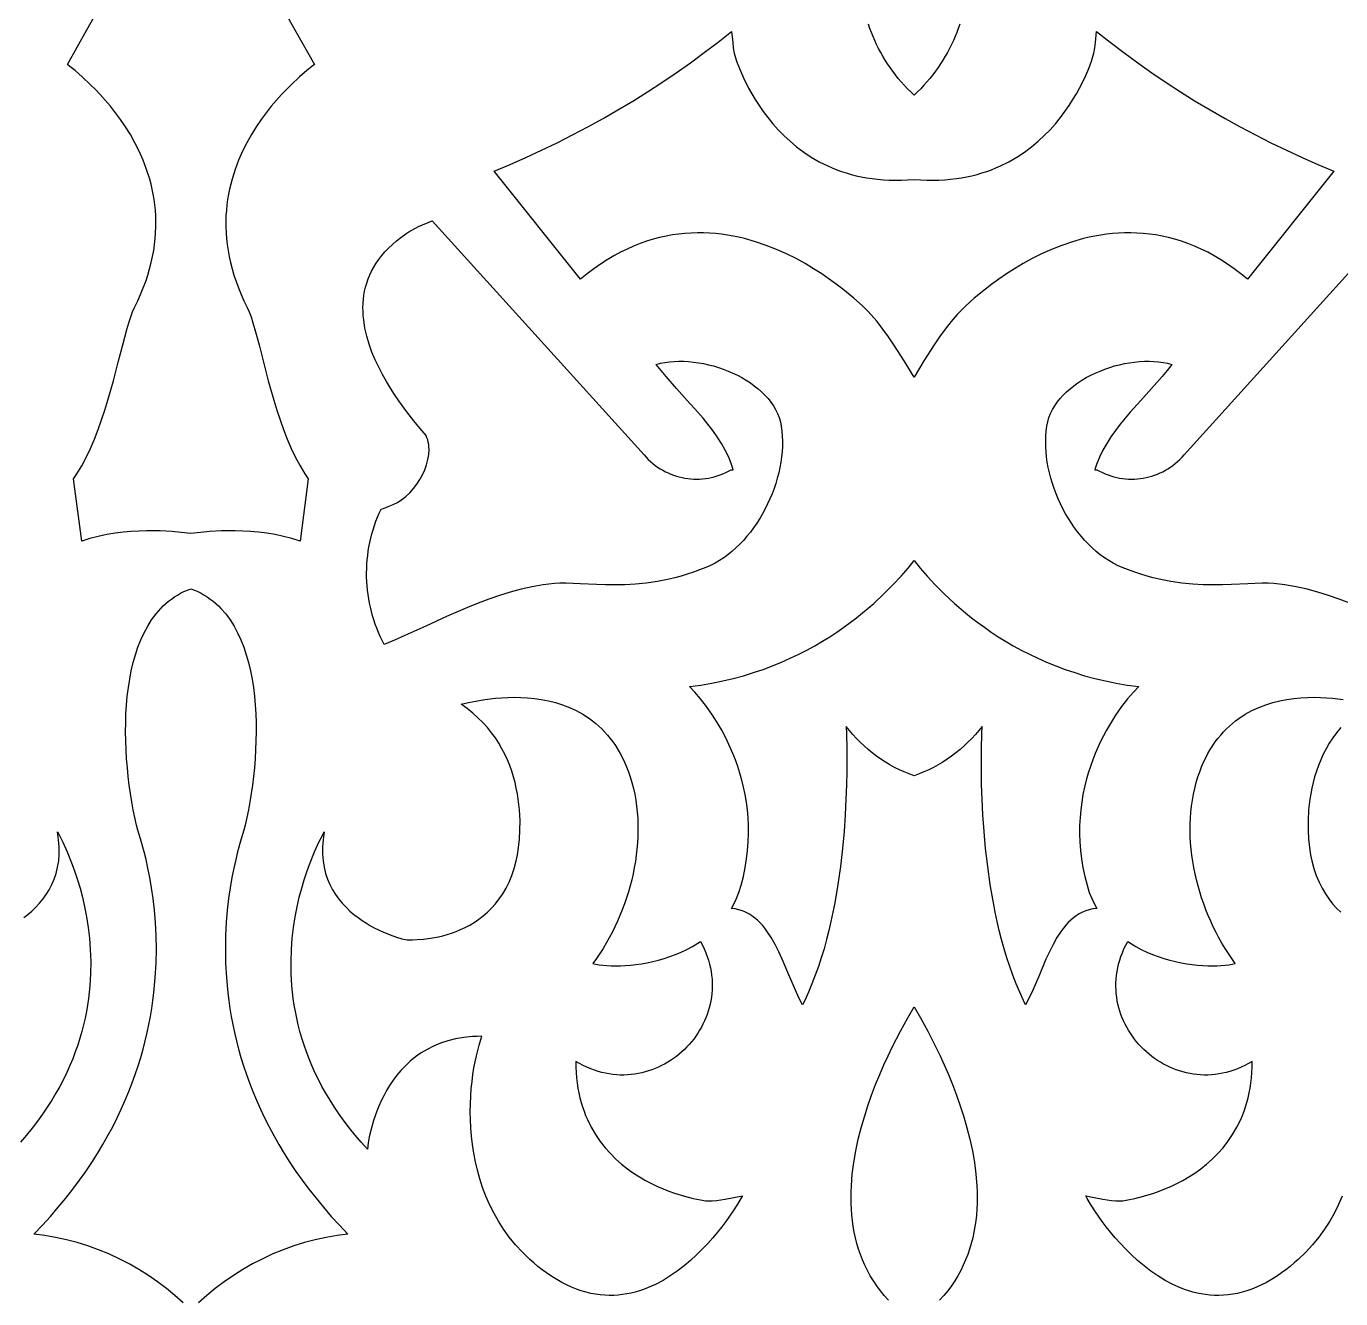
# Model space of a CAD drawing. Extents: x -350 to 350, y -780 to 780.
# Drawn here: x -49.1 to 23.6, y 6.3 to 76.7 of the extents above; entities that cross this region are included whole.
import ezdxf

# ---------------------------------------------------------------- set-up
doc = ezdxf.new("R2010")
doc.units = 0
doc.layers.add('LAYER_1', color=18, linetype='CONTINUOUS')

msp = doc.modelspace()

# ---------------------------------------------------------------- linework, layer by layer
at = {"layer": 'LAYER_1'}
for points in [[(-35.233, 78.268), (-34.241, 76.513), (-33.17, 74.612), (-33.313, 74.497), (-33.594, 74.269), (-33.985, 73.931), (-34.459, 73.488), (-34.719, 73.228), (-34.991, 72.942), (-35.269, 72.632), (-35.552, 72.297), (-35.835, 71.939), (-36.116, 71.557), (-36.391, 71.152), (-36.656, 70.724), (-36.909, 70.274), (-37.145, 69.803), (-37.362, 69.31), (-37.556, 68.796), (-37.724, 68.262), (-37.798, 67.987), (-37.863, 67.707), (-37.92, 67.423), (-37.968, 67.133), (-38.008, 66.839), (-38.038, 66.54), (-38.058, 66.237), (-38.067, 65.928), (-38.066, 65.615), (-38.054, 65.298), (-38.03, 64.976), (-37.994, 64.65), (-37.946, 64.319), (-37.885, 63.984), (-37.81, 63.645), (-37.722, 63.301), (-37.62, 62.954), (-37.503, 62.602), (-37.372, 62.246), (-37.224, 61.886), (-37.062, 61.523), (-36.882, 61.155), (-36.777, 60.921), (-36.672, 60.638), (-36.566, 60.31), (-36.458, 59.941), (-36.232, 59.098), (-35.988, 58.144), (-35.717, 57.111), (-35.411, 56.033), (-35.243, 55.489), (-35.064, 54.946), (-34.872, 54.408), (-34.667, 53.881), (-34.448, 53.368), (-34.214, 52.873), (-33.963, 52.401), (-33.696, 51.957), (-33.555, 51.746), (-33.508, 51.68), (-33.963, 48.244), (-34.41, 48.382), (-34.879, 48.501), (-35.346, 48.597), (-35.808, 48.672), (-36.263, 48.728), (-36.706, 48.768), (-37.134, 48.793), (-37.545, 48.805), (-38.302, 48.798), (-38.952, 48.764), (-39.468, 48.718), (-40.001, 48.654), (-40.534, 48.718), (-41.05, 48.764), (-41.7, 48.798), (-42.457, 48.805), (-42.868, 48.793), (-43.296, 48.768), (-43.739, 48.728), (-44.194, 48.672), (-44.656, 48.597), (-45.123, 48.501), (-45.592, 48.382), (-46.039, 48.244), (-46.494, 51.68), (-46.447, 51.746), (-46.306, 51.957), (-46.039, 52.401), (-45.788, 52.873), (-45.554, 53.368), (-45.335, 53.881), (-45.13, 54.408), (-44.938, 54.946), (-44.759, 55.489), (-44.591, 56.033), (-44.285, 57.111), (-44.014, 58.144), (-43.77, 59.098), (-43.544, 59.941), (-43.436, 60.31), (-43.33, 60.638), (-43.225, 60.921), (-43.12, 61.155), (-42.94, 61.523), (-42.778, 61.886), (-42.63, 62.246), (-42.499, 62.602), (-42.382, 62.954), (-42.28, 63.301), (-42.192, 63.645), (-42.117, 63.984), (-42.056, 64.319), (-42.008, 64.65), (-41.972, 64.976), (-41.948, 65.298), (-41.936, 65.615), (-41.935, 65.928), (-41.944, 66.237), (-41.964, 66.54), (-41.994, 66.839), (-42.034, 67.133), (-42.082, 67.423), (-42.139, 67.707), (-42.204, 67.987), (-42.278, 68.262), (-42.446, 68.796), (-42.64, 69.31), (-42.857, 69.803), (-43.093, 70.274), (-43.346, 70.724), (-43.611, 71.152), (-43.886, 71.557), (-44.167, 71.939), (-44.45, 72.297), (-44.733, 72.632), (-45.011, 72.942), (-45.283, 73.228), (-45.543, 73.488), (-46.017, 73.931), (-46.408, 74.269), (-46.689, 74.497), (-46.832, 74.612), (-45.761, 76.513), (-44.769, 78.268)], [(2.528, 76.83), (2.448, 76.602), (2.362, 76.376), (2.271, 76.152), (2.173, 75.929), (2.07, 75.709), (1.96, 75.49), (1.845, 75.274), (1.724, 75.061), (1.597, 74.85), (1.464, 74.641), (1.325, 74.436), (1.18, 74.233), (1.029, 74.033), (0.872, 73.837), (0.71, 73.643), (0.541, 73.453), (0.367, 73.267), (0.187, 73.084), (0, 72.905), (-0.187, 73.084), (-0.367, 73.267), (-0.541, 73.453), (-0.71, 73.643), (-0.872, 73.837), (-1.029, 74.033), (-1.18, 74.233), (-1.325, 74.436), (-1.464, 74.641), (-1.597, 74.85), (-1.724, 75.061), (-1.845, 75.274), (-1.96, 75.49), (-2.07, 75.709), (-2.173, 75.929), (-2.271, 76.152), (-2.362, 76.376), (-2.448, 76.602), (-2.528, 76.83)], [(24.109, 44.802), (23.522, 45.024), (22.93, 45.229), (22.335, 45.414), (21.734, 45.576), (21.128, 45.712), (20.516, 45.82), (19.897, 45.895), (19.591, 45.912), (19.25, 45.912), (18.468, 45.878), (17.561, 45.831), (17.064, 45.816), (16.54, 45.812), (15.99, 45.825), (15.415, 45.859), (14.816, 45.919), (14.194, 46.01), (13.552, 46.137), (13.223, 46.215), (12.889, 46.304), (12.551, 46.405), (12.208, 46.518), (11.86, 46.643), (11.509, 46.781), (11.255, 46.894), (11.007, 47.022), (10.765, 47.164), (10.528, 47.32), (10.297, 47.488), (10.073, 47.669), (9.855, 47.862), (9.644, 48.066), (9.44, 48.28), (9.244, 48.504), (9.055, 48.737), (8.874, 48.979), (8.702, 49.229), (8.538, 49.485), (8.382, 49.749), (8.236, 50.018), (8.099, 50.292), (7.972, 50.571), (7.854, 50.854), (7.747, 51.141), (7.65, 51.43), (7.563, 51.721), (7.488, 52.014), (7.424, 52.307), (7.371, 52.6), (7.33, 52.893), (7.301, 53.185), (7.285, 53.475), (7.281, 53.762), (7.29, 54.047), (7.312, 54.327), (7.347, 54.603), (7.394, 54.839), (7.462, 55.069), (7.549, 55.293), (7.655, 55.51), (7.779, 55.721), (7.919, 55.925), (8.075, 56.122), (8.245, 56.312), (8.43, 56.494), (8.627, 56.668), (8.836, 56.834), (9.056, 56.992), (9.286, 57.141), (9.525, 57.282), (9.772, 57.413), (10.026, 57.535), (10.285, 57.648), (10.551, 57.751), (10.82, 57.843), (11.092, 57.926), (11.367, 57.997), (11.643, 58.058), (11.919, 58.108), (12.194, 58.146), (12.468, 58.173), (12.74, 58.188), (13.007, 58.191), (13.271, 58.182), (13.528, 58.16), (13.78, 58.125), (14.023, 58.077), (14.259, 58.016), (13.992, 57.674), (13.714, 57.338), (13.135, 56.678), (12.543, 56.026), (11.957, 55.37), (11.673, 55.037), (11.399, 54.699), (11.136, 54.355), (10.887, 54.002), (10.656, 53.641), (10.444, 53.268), (10.254, 52.883), (10.089, 52.485), (10.021, 52.264), (10.007, 52.187), (10.114, 52.186), (10.265, 52.103), (10.418, 52.027), (10.573, 51.959), (10.73, 51.897), (10.888, 51.844), (11.048, 51.797), (11.209, 51.758), (11.371, 51.726), (11.534, 51.701), (11.697, 51.683), (11.861, 51.672), (12.024, 51.668), (12.187, 51.671), (12.35, 51.681), (12.512, 51.698), (12.673, 51.722), (12.833, 51.753), (12.991, 51.791), (13.148, 51.835), (13.303, 51.886), (13.456, 51.944), (13.607, 52.008), (13.755, 52.079), (13.9, 52.156), (14.043, 52.24), (14.182, 52.331), (14.317, 52.427), (14.449, 52.531), (14.577, 52.64), (14.701, 52.756), (14.82, 52.879), (14.935, 53.007), (26.652, 65.959)], [(-40.429, 6.093), (-40.88, 6.505), (-41.351, 6.897), (-41.843, 7.269), (-42.352, 7.62), (-42.878, 7.95), (-43.419, 8.258), (-43.973, 8.542), (-44.539, 8.803), (-45.114, 9.039), (-45.698, 9.25), (-46.289, 9.434), (-46.884, 9.591), (-47.484, 9.721), (-48.085, 9.821), (-48.686, 9.893), (-48.214, 10.389), (-47.764, 10.886), (-47.334, 11.384), (-46.924, 11.882), (-46.534, 12.38), (-46.164, 12.878), (-45.813, 13.375), (-45.48, 13.872), (-45.165, 14.367), (-44.868, 14.862), (-44.588, 15.354), (-44.325, 15.845), (-44.079, 16.334), (-43.848, 16.821), (-43.633, 17.305), (-43.432, 17.786), (-43.247, 18.264), (-43.076, 18.738), (-42.918, 19.209), (-42.774, 19.677), (-42.642, 20.14), (-42.523, 20.599), (-42.417, 21.053), (-42.321, 21.502), (-42.237, 21.946), (-42.164, 22.385), (-42.1, 22.818), (-42.047, 23.245), (-41.968, 24.081), (-41.923, 24.889), (-41.909, 25.669), (-41.922, 26.419), (-41.959, 27.135), (-42.016, 27.816), (-42.09, 28.461), (-42.177, 29.066), (-42.273, 29.63), (-42.376, 30.151), (-42.482, 30.627), (-42.587, 31.055), (-42.782, 31.762), (-42.932, 32.255), (-43.01, 32.518), (-43.186, 33.367), (-43.266, 33.813), (-43.339, 34.272), (-43.405, 34.74), (-43.462, 35.218), (-43.512, 35.702), (-43.552, 36.193), (-43.582, 36.688), (-43.601, 37.185), (-43.609, 37.684), (-43.606, 38.182), (-43.59, 38.677), (-43.56, 39.17), (-43.517, 39.656), (-43.458, 40.136), (-43.385, 40.608), (-43.296, 41.07), (-43.19, 41.52), (-43.067, 41.956), (-42.926, 42.379), (-42.766, 42.784), (-42.588, 43.172), (-42.389, 43.541), (-42.17, 43.888), (-41.929, 44.213), (-41.667, 44.514), (-41.527, 44.655), (-41.381, 44.789), (-41.23, 44.916), (-41.073, 45.036), (-40.91, 45.149), (-40.741, 45.255), (-40.566, 45.353), (-40.384, 45.443), (-40.196, 45.525), (-40.001, 45.599), (-39.806, 45.525), (-39.618, 45.443), (-39.436, 45.353), (-39.261, 45.255), (-39.092, 45.149), (-38.929, 45.036), (-38.772, 44.916), (-38.621, 44.789), (-38.475, 44.655), (-38.335, 44.514), (-38.073, 44.213), (-37.832, 43.888), (-37.613, 43.541), (-37.414, 43.172), (-37.236, 42.784), (-37.076, 42.379), (-36.935, 41.956), (-36.812, 41.52), (-36.706, 41.07), (-36.617, 40.608), (-36.544, 40.136), (-36.485, 39.656), (-36.442, 39.17), (-36.412, 38.677), (-36.396, 38.182), (-36.393, 37.684), (-36.401, 37.185), (-36.42, 36.688), (-36.45, 36.193), (-36.49, 35.702), (-36.54, 35.218), (-36.597, 34.74), (-36.663, 34.272), (-36.736, 33.813), (-36.816, 33.367), (-36.992, 32.518), (-37.07, 32.255), (-37.22, 31.762), (-37.415, 31.055), (-37.52, 30.627), (-37.626, 30.151), (-37.729, 29.63), (-37.825, 29.066), (-37.912, 28.461), (-37.986, 27.816), (-38.043, 27.135), (-38.08, 26.419), (-38.093, 25.669), (-38.079, 24.889), (-38.034, 24.081), (-37.955, 23.245), (-37.902, 22.818), (-37.838, 22.385), (-37.765, 21.946), (-37.681, 21.502), (-37.585, 21.053), (-37.479, 20.599), (-37.36, 20.14), (-37.228, 19.677), (-37.084, 19.209), (-36.926, 18.738), (-36.755, 18.264), (-36.57, 17.786), (-36.369, 17.305), (-36.154, 16.821), (-35.923, 16.334), (-35.677, 15.845), (-35.414, 15.354), (-35.134, 14.862), (-34.837, 14.367), (-34.522, 13.872), (-34.189, 13.375), (-33.838, 12.878), (-33.468, 12.38), (-33.078, 11.882), (-32.668, 11.384), (-32.238, 10.886), (-31.788, 10.389), (-31.316, 9.893), (-31.917, 9.821), (-32.518, 9.721), (-33.118, 9.591), (-33.713, 9.434), (-34.304, 9.25), (-34.888, 9.039), (-35.463, 8.803), (-36.029, 8.542), (-36.583, 8.258), (-37.124, 7.95), (-37.65, 7.62), (-38.159, 7.269), (-38.651, 6.897), (-39.122, 6.505), (-39.573, 6.093)], [(23.683, 12.01), (23.478, 11.542), (23.248, 11.08), (22.99, 10.625), (22.703, 10.178), (22.387, 9.741), (22.041, 9.315), (21.662, 8.902), (21.25, 8.503), (21.032, 8.309), (20.804, 8.119), (20.568, 7.933), (20.323, 7.752), (20.043, 7.559), (19.765, 7.385), (19.49, 7.228), (19.216, 7.088), (18.944, 6.964), (18.675, 6.856), (18.409, 6.764), (18.144, 6.687), (17.882, 6.624), (17.623, 6.576), (17.366, 6.541), (17.113, 6.519), (16.862, 6.51), (16.613, 6.514), (16.368, 6.529), (16.126, 6.556), (15.887, 6.593), (15.651, 6.641), (15.418, 6.699), (15.189, 6.766), (14.963, 6.842), (14.74, 6.927), (14.306, 7.12), (13.886, 7.342), (13.482, 7.589), (13.094, 7.856), (12.722, 8.141), (12.367, 8.44), (12.03, 8.749), (11.711, 9.064), (11.411, 9.381), (11.131, 9.697), (10.87, 10.008), (10.63, 10.31), (10.412, 10.599), (10.04, 11.127), (9.76, 11.559), (9.577, 11.867), (9.495, 12.02), (9.968, 11.919), (10.444, 11.829), (10.923, 11.765), (11.163, 11.745), (11.404, 11.737), (11.545, 11.749), (11.82, 11.791), (12.211, 11.87), (12.696, 11.994), (13.257, 12.169), (13.56, 12.277), (13.874, 12.402), (14.196, 12.542), (14.525, 12.699), (14.858, 12.875), (15.193, 13.069), (15.526, 13.283), (15.856, 13.518), (16.18, 13.774), (16.495, 14.053), (16.799, 14.355), (17.09, 14.681), (17.364, 15.032), (17.621, 15.408), (17.856, 15.812), (18.067, 16.243), (18.164, 16.469), (18.253, 16.702), (18.336, 16.943), (18.411, 17.191), (18.478, 17.446), (18.537, 17.71), (18.588, 17.981), (18.63, 18.26), (18.663, 18.547), (18.687, 18.842), (18.701, 19.145), (18.706, 19.456), (18.502, 19.338), (18.297, 19.23), (18.092, 19.132), (17.886, 19.045), (17.68, 18.969), (17.474, 18.902), (17.268, 18.845), (17.063, 18.798), (16.857, 18.761), (16.653, 18.733), (16.449, 18.714), (16.247, 18.704), (16.045, 18.703), (15.846, 18.711), (15.647, 18.727), (15.451, 18.751), (15.256, 18.783), (15.064, 18.823), (14.874, 18.871), (14.687, 18.927), (14.502, 18.99), (14.321, 19.06), (14.142, 19.137), (13.967, 19.221), (13.795, 19.312), (13.627, 19.409), (13.463, 19.512), (13.302, 19.621), (13.147, 19.737), (12.995, 19.858), (12.848, 19.984), (12.706, 20.116), (12.569, 20.254), (12.437, 20.396), (12.311, 20.543), (12.19, 20.695), (12.074, 20.851), (11.965, 21.011), (11.862, 21.176), (11.765, 21.344), (11.675, 21.517), (11.591, 21.692), (11.514, 21.872), (11.445, 22.054), (11.382, 22.24), (11.327, 22.428), (11.279, 22.619), (11.24, 22.812), (11.208, 23.008), (11.185, 23.206), (11.17, 23.406), (11.163, 23.607), (11.165, 23.81), (11.176, 24.015), (11.197, 24.221), (11.226, 24.427), (11.265, 24.635), (11.314, 24.843), (11.373, 25.052), (11.441, 25.261), (11.52, 25.471), (11.61, 25.68), (11.71, 25.889), (11.82, 26.097), (11.965, 25.999), (12.262, 25.819), (12.566, 25.655), (12.876, 25.506), (13.19, 25.373), (13.506, 25.254), (13.824, 25.149), (14.142, 25.058), (14.458, 24.979), (14.771, 24.913), (15.08, 24.858), (15.382, 24.815), (15.677, 24.782), (15.964, 24.76), (16.24, 24.747), (16.505, 24.743), (16.756, 24.747), (16.993, 24.76), (17.214, 24.78), (17.417, 24.807), (17.602, 24.84), (17.766, 24.879), (17.573, 25.146), (17.386, 25.421), (17.205, 25.703), (17.031, 25.992), (16.864, 26.287), (16.704, 26.588), (16.552, 26.894), (16.407, 27.206), (16.269, 27.523), (16.14, 27.844), (16.019, 28.169), (15.906, 28.497), (15.801, 28.829), (15.706, 29.164), (15.619, 29.5), (15.541, 29.839), (15.473, 30.179), (15.414, 30.521), (15.365, 30.863), (15.326, 31.205), (15.297, 31.548), (15.278, 31.89), (15.27, 32.231), (15.272, 32.571), (15.285, 32.909), (15.31, 33.245), (15.346, 33.578), (15.393, 33.909), (15.452, 34.236), (15.523, 34.56), (15.606, 34.879), (15.701, 35.194), (15.798, 35.476), (15.902, 35.747), (16.013, 36.005), (16.131, 36.252), (16.255, 36.489), (16.385, 36.714), (16.521, 36.929), (16.662, 37.133), (16.808, 37.328), (16.96, 37.512), (17.116, 37.687), (17.277, 37.852), (17.441, 38.008), (17.61, 38.155), (17.782, 38.293), (17.958, 38.423), (18.318, 38.658), (18.688, 38.862), (19.066, 39.036), (19.45, 39.183), (19.838, 39.304), (20.228, 39.402), (20.617, 39.477), (21.003, 39.533), (21.384, 39.57), (21.758, 39.591), (22.124, 39.597), (22.477, 39.591), (22.818, 39.574), (23.142, 39.548), (23.736, 39.477)], [(23.601, 37.925), (23.371, 37.641), (23.16, 37.35), (22.968, 37.053), (22.793, 36.751), (22.634, 36.445), (22.492, 36.136), (22.366, 35.825), (22.254, 35.512), (22.156, 35.199), (22.072, 34.886), (22, 34.575), (21.94, 34.266), (21.891, 33.961), (21.853, 33.66), (21.825, 33.364), (21.796, 32.791), (21.797, 32.25), (21.825, 31.748), (21.872, 31.292), (21.933, 30.89), (22.004, 30.55), (22.116, 30.134), (22.248, 29.744), (22.399, 29.381), (22.566, 29.044), (22.748, 28.731), (22.944, 28.441), (23.152, 28.175), (23.371, 27.93), (23.599, 27.706)], [(-49.248, 27.409), (-49.02, 27.585), (-48.797, 27.776), (-48.582, 27.982), (-48.376, 28.202), (-48.182, 28.438), (-48.001, 28.689), (-47.835, 28.956), (-47.687, 29.24), (-47.559, 29.541), (-47.452, 29.859), (-47.369, 30.194), (-47.312, 30.548), (-47.282, 30.92), (-47.282, 31.311), (-47.314, 31.721), (-47.379, 32.151), (-47.275, 31.959), (-47.086, 31.586), (-46.84, 31.045), (-46.56, 30.348), (-46.415, 29.946), (-46.271, 29.509), (-46.132, 29.04), (-46, 28.54), (-45.879, 28.012), (-45.771, 27.455), (-45.681, 26.873), (-45.61, 26.267), (-45.562, 25.638), (-45.541, 24.988), (-45.549, 24.319), (-45.59, 23.632), (-45.623, 23.282), (-45.666, 22.928), (-45.719, 22.571), (-45.782, 22.211), (-45.855, 21.847), (-45.939, 21.48), (-46.034, 21.111), (-46.142, 20.738), (-46.261, 20.364), (-46.393, 19.987), (-46.537, 19.608), (-46.695, 19.228), (-46.866, 18.845), (-47.052, 18.462), (-47.252, 18.077), (-47.467, 17.691), (-47.697, 17.305), (-47.943, 16.918), (-48.204, 16.53), (-48.482, 16.143), (-48.777, 15.755), (-49.089, 15.368), (-49.419, 14.981)], [(-1.412, 6.242), (-1.645, 6.502), (-1.861, 6.768), (-2.063, 7.04), (-2.249, 7.317), (-2.421, 7.599), (-2.578, 7.886), (-2.722, 8.177), (-2.851, 8.472), (-2.968, 8.772), (-3.072, 9.075), (-3.163, 9.381), (-3.242, 9.691), (-3.31, 10.003), (-3.366, 10.318), (-3.41, 10.635), (-3.445, 10.954), (-3.469, 11.274), (-3.483, 11.596), (-3.487, 11.919), (-3.483, 12.243), (-3.469, 12.568), (-3.417, 13.217), (-3.334, 13.865), (-3.223, 14.509), (-3.086, 15.147), (-2.927, 15.777), (-2.749, 16.397), (-2.555, 17.004), (-2.347, 17.596), (-2.128, 18.171), (-1.902, 18.726), (-1.671, 19.26), (-1.438, 19.769), (-1.206, 20.252), (-0.757, 21.13), (-0.348, 21.876), (0, 22.471), (0.348, 21.876), (0.757, 21.13), (1.206, 20.252), (1.438, 19.769), (1.671, 19.26), (1.902, 18.726), (2.128, 18.171), (2.347, 17.596), (2.555, 17.004), (2.749, 16.397), (2.927, 15.777), (3.086, 15.147), (3.223, 14.509), (3.334, 13.865), (3.417, 13.217), (3.469, 12.568), (3.483, 12.243), (3.487, 11.919), (3.483, 11.596), (3.469, 11.274), (3.445, 10.954), (3.41, 10.635), (3.366, 10.318), (3.31, 10.003), (3.242, 9.691), (3.163, 9.381), (3.072, 9.075), (2.968, 8.772), (2.851, 8.472), (2.722, 8.177), (2.578, 7.886), (2.421, 7.599), (2.249, 7.317), (2.063, 7.04), (1.861, 6.768), (1.645, 6.502), (1.412, 6.242)]]:
    msp.add_lwpolyline(points, dxfattribs=at)
for points in [[(10.842, 75.842), (11.601, 75.264), (12.371, 74.7), (13.152, 74.15), (13.943, 73.614), (14.744, 73.092), (15.555, 72.585), (16.376, 72.092), (17.204, 71.614), (18.042, 71.152), (18.887, 70.705), (19.74, 70.274), (20.6, 69.858), (21.466, 69.459), (22.339, 69.076), (23.218, 68.71), (18.446, 62.735), (18.077, 63.032), (17.709, 63.309), (17.341, 63.565), (16.974, 63.801), (16.607, 64.017), (16.241, 64.215), (15.876, 64.394), (15.513, 64.555), (15.151, 64.699), (14.79, 64.825), (14.431, 64.936), (14.075, 65.03), (13.72, 65.109), (13.367, 65.174), (13.017, 65.223), (12.67, 65.259), (12.325, 65.282), (11.984, 65.292), (11.645, 65.29), (11.31, 65.275), (10.978, 65.25), (10.649, 65.214), (10.325, 65.167), (10.004, 65.111), (9.688, 65.046), (9.376, 64.972), (8.766, 64.799), (8.174, 64.598), (7.604, 64.373), (7.055, 64.127), (6.53, 63.865), (6.029, 63.59), (5.554, 63.307), (5.107, 63.021), (4.689, 62.734), (4.301, 62.452), (3.944, 62.178), (3.331, 61.671), (2.86, 61.247), (2.543, 60.938), (2.389, 60.778), (2.047, 60.379), (1.721, 59.965), (1.411, 59.54), (1.113, 59.105), (0.546, 58.214), (0, 57.311), (-0.546, 58.214), (-1.113, 59.105), (-1.411, 59.54), (-1.721, 59.965), (-2.047, 60.379), (-2.389, 60.778), (-2.543, 60.938), (-2.86, 61.247), (-3.331, 61.671), (-3.944, 62.178), (-4.301, 62.452), (-4.689, 62.734), (-5.107, 63.021), (-5.554, 63.307), (-6.029, 63.59), (-6.53, 63.865), (-7.055, 64.127), (-7.604, 64.373), (-8.174, 64.598), (-8.766, 64.799), (-9.376, 64.972), (-9.688, 65.046), (-10.004, 65.111), (-10.325, 65.167), (-10.649, 65.214), (-10.978, 65.25), (-11.31, 65.275), (-11.645, 65.29), (-11.984, 65.292), (-12.325, 65.282), (-12.67, 65.259), (-13.017, 65.223), (-13.367, 65.174), (-13.72, 65.109), (-14.075, 65.03), (-14.431, 64.936), (-14.79, 64.825), (-15.151, 64.699), (-15.513, 64.555), (-15.876, 64.394), (-16.241, 64.215), (-16.607, 64.017), (-16.974, 63.801), (-17.341, 63.565), (-17.709, 63.309), (-18.077, 63.032), (-18.446, 62.735), (-23.218, 68.71), (-22.339, 69.076), (-21.466, 69.459), (-20.6, 69.858), (-19.74, 70.274), (-18.887, 70.705), (-18.042, 71.152), (-17.204, 71.614), (-16.376, 72.092), (-15.555, 72.585), (-14.744, 73.092), (-13.943, 73.614), (-13.152, 74.15), (-12.371, 74.7), (-11.601, 75.264), (-10.842, 75.842), (-10.095, 76.433), (-10.032, 75.827), (-9.997, 75.525), (-9.948, 75.225), (-9.813, 74.783), (-9.658, 74.375), (-9.438, 73.871), (-9.15, 73.293), (-8.978, 72.983), (-8.786, 72.662), (-8.575, 72.334), (-8.344, 72.001), (-8.092, 71.666), (-7.818, 71.331), (-7.522, 70.999), (-7.203, 70.673), (-6.86, 70.356), (-6.494, 70.05), (-6.103, 69.759), (-5.686, 69.484), (-5.244, 69.228), (-4.775, 68.995), (-4.531, 68.887), (-4.28, 68.786), (-4.021, 68.692), (-3.756, 68.605), (-3.484, 68.526), (-3.204, 68.454), (-2.918, 68.391), (-2.624, 68.337), (-2.323, 68.291), (-2.014, 68.255), (-1.697, 68.228), (-1.374, 68.211), (-1.042, 68.205), (-0.703, 68.209), (-0.356, 68.224), (0, 68.251), (0.356, 68.224), (0.703, 68.209), (1.042, 68.205), (1.374, 68.211), (1.697, 68.228), (2.014, 68.255), (2.323, 68.291), (2.624, 68.337), (2.918, 68.391), (3.204, 68.454), (3.484, 68.526), (3.756, 68.605), (4.021, 68.692), (4.28, 68.786), (4.531, 68.887), (4.775, 68.995), (5.244, 69.228), (5.686, 69.484), (6.103, 69.759), (6.494, 70.05), (6.86, 70.356), (7.203, 70.673), (7.522, 70.999), (7.818, 71.331), (8.092, 71.666), (8.344, 72.001), (8.575, 72.334), (8.786, 72.662), (8.978, 72.983), (9.15, 73.293), (9.438, 73.871), (9.658, 74.375), (9.813, 74.783), (9.948, 75.225), (9.997, 75.525), (10.032, 75.827), (10.095, 76.433)], [(-14.935, 53.007), (-14.82, 52.879), (-14.701, 52.756), (-14.577, 52.64), (-14.449, 52.531), (-14.317, 52.427), (-14.182, 52.331), (-14.043, 52.24), (-13.9, 52.156), (-13.755, 52.079), (-13.607, 52.008), (-13.456, 51.944), (-13.303, 51.886), (-13.148, 51.835), (-12.991, 51.791), (-12.833, 51.753), (-12.673, 51.722), (-12.512, 51.698), (-12.35, 51.681), (-12.187, 51.671), (-12.024, 51.668), (-11.861, 51.672), (-11.697, 51.683), (-11.534, 51.701), (-11.371, 51.726), (-11.209, 51.758), (-11.048, 51.797), (-10.888, 51.844), (-10.73, 51.897), (-10.573, 51.959), (-10.418, 52.027), (-10.265, 52.103), (-10.114, 52.186), (-10.007, 52.187), (-10.021, 52.264), (-10.089, 52.485), (-10.254, 52.883), (-10.444, 53.268), (-10.656, 53.641), (-10.887, 54.002), (-11.136, 54.355), (-11.399, 54.699), (-11.673, 55.037), (-11.957, 55.37), (-12.543, 56.026), (-13.135, 56.678), (-13.714, 57.338), (-13.992, 57.674), (-14.259, 58.016), (-14.023, 58.077), (-13.78, 58.125), (-13.528, 58.16), (-13.271, 58.182), (-13.007, 58.191), (-12.74, 58.188), (-12.468, 58.173), (-12.194, 58.146), (-11.919, 58.108), (-11.643, 58.058), (-11.367, 57.997), (-11.092, 57.926), (-10.82, 57.843), (-10.551, 57.751), (-10.285, 57.648), (-10.026, 57.535), (-9.772, 57.413), (-9.525, 57.282), (-9.286, 57.141), (-9.056, 56.992), (-8.836, 56.834), (-8.627, 56.668), (-8.43, 56.494), (-8.245, 56.312), (-8.075, 56.122), (-7.919, 55.925), (-7.779, 55.721), (-7.655, 55.51), (-7.549, 55.293), (-7.462, 55.069), (-7.394, 54.839), (-7.347, 54.603), (-7.312, 54.327), (-7.29, 54.047), (-7.281, 53.762), (-7.285, 53.475), (-7.301, 53.185), (-7.33, 52.893), (-7.371, 52.6), (-7.424, 52.307), (-7.488, 52.014), (-7.563, 51.721), (-7.65, 51.43), (-7.747, 51.141), (-7.854, 50.854), (-7.972, 50.571), (-8.099, 50.292), (-8.236, 50.018), (-8.382, 49.749), (-8.538, 49.485), (-8.702, 49.229), (-8.874, 48.979), (-9.055, 48.737), (-9.244, 48.504), (-9.44, 48.28), (-9.644, 48.066), (-9.855, 47.862), (-10.073, 47.669), (-10.297, 47.488), (-10.528, 47.32), (-10.765, 47.164), (-11.007, 47.022), (-11.255, 46.894), (-11.509, 46.781), (-11.86, 46.643), (-12.208, 46.518), (-12.551, 46.405), (-12.889, 46.304), (-13.223, 46.215), (-13.552, 46.137), (-14.194, 46.01), (-14.816, 45.919), (-15.415, 45.859), (-15.99, 45.825), (-16.54, 45.812), (-17.064, 45.816), (-17.561, 45.831), (-18.468, 45.878), (-19.25, 45.912), (-19.591, 45.912), (-19.897, 45.895), (-20.516, 45.82), (-21.128, 45.712), (-21.734, 45.576), (-22.335, 45.414), (-22.93, 45.229), (-23.522, 45.024), (-24.109, 44.802), (-24.693, 44.566), (-25.853, 44.063), (-27.007, 43.54), (-28.159, 43.019), (-28.736, 42.767), (-29.314, 42.524), (-29.425, 42.744), (-29.53, 42.966), (-29.628, 43.191), (-29.719, 43.417), (-29.804, 43.646), (-29.881, 43.876), (-29.952, 44.109), (-30.016, 44.342), (-30.072, 44.577), (-30.123, 44.814), (-30.166, 45.051), (-30.202, 45.289), (-30.232, 45.528), (-30.254, 45.768), (-30.27, 46.008), (-30.279, 46.249), (-30.281, 46.489), (-30.276, 46.73), (-30.264, 46.97), (-30.245, 47.21), (-30.22, 47.45), (-30.187, 47.689), (-30.148, 47.928), (-30.101, 48.165), (-30.048, 48.401), (-29.988, 48.636), (-29.921, 48.87), (-29.847, 49.102), (-29.766, 49.333), (-29.678, 49.562), (-29.584, 49.789), (-29.482, 50.013), (-29.35, 50.051), (-29.081, 50.145), (-28.803, 50.259), (-28.564, 50.382), (-28.331, 50.534), (-28.106, 50.714), (-27.892, 50.917), (-27.691, 51.142), (-27.505, 51.383), (-27.337, 51.639), (-27.188, 51.906), (-27.062, 52.182), (-26.961, 52.463), (-26.886, 52.745), (-26.84, 53.027), (-26.826, 53.304), (-26.831, 53.44), (-26.845, 53.574), (-26.869, 53.706), (-26.901, 53.834), (-26.943, 53.959), (-26.995, 54.08), (-27.099, 54.217), (-27.329, 54.491), (-27.659, 54.89), (-28.06, 55.399), (-28.503, 56.006), (-28.732, 56.342), (-28.961, 56.697), (-29.186, 57.069), (-29.405, 57.457), (-29.613, 57.86), (-29.807, 58.275), (-29.983, 58.7), (-30.138, 59.135), (-30.269, 59.578), (-30.371, 60.026), (-30.442, 60.478), (-30.464, 60.705), (-30.477, 60.932), (-30.481, 61.16), (-30.474, 61.387), (-30.457, 61.614), (-30.428, 61.841), (-30.388, 62.067), (-30.337, 62.292), (-30.273, 62.517), (-30.196, 62.739), (-30.106, 62.961), (-30.002, 63.18), (-29.885, 63.398), (-29.752, 63.613), (-29.605, 63.826), (-29.442, 64.037), (-29.264, 64.244), (-29.069, 64.449), (-28.857, 64.65), (-28.628, 64.848), (-28.382, 65.043), (-28.117, 65.233), (-27.946, 65.345), (-27.77, 65.448), (-27.405, 65.635), (-26.652, 65.959)], [(0.333, 46.75), (0.722, 46.3), (1.167, 45.819), (1.669, 45.314), (2.229, 44.793), (2.848, 44.263), (3.18, 43.997), (3.526, 43.732), (3.888, 43.469), (4.265, 43.209), (4.657, 42.952), (5.064, 42.7), (5.487, 42.453), (5.925, 42.213), (6.379, 41.98), (6.848, 41.756), (7.334, 41.541), (7.835, 41.336), (8.352, 41.143), (8.885, 40.962), (9.435, 40.795), (10.001, 40.641), (10.583, 40.503), (11.181, 40.381), (11.796, 40.275), (12.428, 40.188), (12.132, 39.886), (11.814, 39.519), (11.48, 39.092), (11.14, 38.607), (10.802, 38.066), (10.636, 37.776), (10.474, 37.472), (10.316, 37.156), (10.164, 36.828), (10.018, 36.488), (9.881, 36.136), (9.751, 35.773), (9.632, 35.399), (9.524, 35.015), (9.427, 34.62), (9.343, 34.215), (9.274, 33.801), (9.219, 33.377), (9.18, 32.944), (9.158, 32.503), (9.154, 32.054), (9.17, 31.596), (9.205, 31.131), (9.262, 30.659), (9.34, 30.179), (9.442, 29.693), (9.569, 29.201), (9.694, 28.807), (9.842, 28.436), (10.012, 28.086), (10.106, 27.922), (9.894, 27.892), (9.691, 27.846), (9.498, 27.786), (9.315, 27.71), (9.141, 27.621), (8.975, 27.518), (8.818, 27.403), (8.668, 27.277), (8.525, 27.139), (8.389, 26.991), (8.259, 26.833), (8.135, 26.667), (7.903, 26.311), (7.688, 25.928), (7.488, 25.524), (7.297, 25.104), (6.933, 24.243), (6.567, 23.389), (6.374, 22.98), (6.17, 22.59), (6.05, 22.828), (5.842, 23.282), (5.646, 23.747), (5.462, 24.221), (5.29, 24.704), (5.13, 25.194), (4.98, 25.69), (4.842, 26.192), (4.713, 26.697), (4.595, 27.205), (4.486, 27.715), (4.387, 28.225), (4.213, 29.242), (4.072, 30.246), (3.96, 31.229), (3.873, 32.182), (3.81, 33.094), (3.766, 33.958), (3.739, 34.763), (3.725, 35.5), (3.722, 36.161), (3.727, 36.736), (3.746, 37.589), (3.759, 37.988), (3.579, 37.759), (3.389, 37.536), (3.19, 37.32), (2.983, 37.111), (2.768, 36.908), (2.545, 36.714), (2.315, 36.527), (2.078, 36.348), (1.835, 36.178), (1.586, 36.016), (1.332, 35.864), (1.073, 35.722), (0.81, 35.589), (0.544, 35.467), (0.274, 35.356), (0, 35.255), (-0.274, 35.356), (-0.544, 35.467), (-0.81, 35.589), (-1.073, 35.722), (-1.332, 35.864), (-1.586, 36.016), (-1.835, 36.178), (-2.078, 36.348), (-2.315, 36.527), (-2.545, 36.714), (-2.768, 36.908), (-2.983, 37.111), (-3.19, 37.32), (-3.389, 37.536), (-3.579, 37.759), (-3.759, 37.988), (-3.746, 37.589), (-3.727, 36.736), (-3.722, 36.161), (-3.725, 35.5), (-3.739, 34.763), (-3.766, 33.958), (-3.81, 33.094), (-3.873, 32.182), (-3.96, 31.229), (-4.072, 30.246), (-4.213, 29.242), (-4.387, 28.225), (-4.486, 27.715), (-4.595, 27.205), (-4.713, 26.697), (-4.842, 26.192), (-4.98, 25.69), (-5.13, 25.194), (-5.29, 24.704), (-5.462, 24.221), (-5.646, 23.747), (-5.842, 23.282), (-6.05, 22.828), (-6.17, 22.59), (-6.374, 22.98), (-6.567, 23.389), (-6.933, 24.243), (-7.297, 25.104), (-7.488, 25.524), (-7.688, 25.928), (-7.903, 26.311), (-8.135, 26.667), (-8.259, 26.833), (-8.389, 26.991), (-8.525, 27.139), (-8.668, 27.277), (-8.818, 27.403), (-8.975, 27.518), (-9.141, 27.621), (-9.315, 27.71), (-9.498, 27.786), (-9.691, 27.846), (-9.894, 27.892), (-10.106, 27.922), (-10.012, 28.086), (-9.842, 28.436), (-9.694, 28.807), (-9.569, 29.201), (-9.442, 29.693), (-9.34, 30.179), (-9.262, 30.659), (-9.205, 31.131), (-9.17, 31.596), (-9.154, 32.054), (-9.158, 32.503), (-9.18, 32.944), (-9.219, 33.377), (-9.274, 33.801), (-9.343, 34.215), (-9.427, 34.62), (-9.524, 35.015), (-9.632, 35.399), (-9.751, 35.773), (-9.881, 36.136), (-10.018, 36.488), (-10.164, 36.828), (-10.316, 37.156), (-10.474, 37.472), (-10.636, 37.776), (-10.802, 38.066), (-11.14, 38.607), (-11.48, 39.092), (-11.814, 39.519), (-12.132, 39.886), (-12.428, 40.188), (-11.796, 40.275), (-11.181, 40.381), (-10.583, 40.503), (-10.001, 40.641), (-9.435, 40.795), (-8.885, 40.962), (-8.352, 41.143), (-7.835, 41.336), (-7.334, 41.541), (-6.848, 41.756), (-6.379, 41.98), (-5.925, 42.213), (-5.487, 42.453), (-5.064, 42.7), (-4.657, 42.952), (-4.265, 43.209), (-3.888, 43.469), (-3.526, 43.732), (-3.18, 43.997), (-2.848, 44.263), (-2.229, 44.793), (-1.669, 45.314), (-1.167, 45.819), (-0.722, 46.3), (-0.333, 46.75), (0, 47.16)], [(-21.758, 39.591), (-21.384, 39.57), (-21.003, 39.533), (-20.617, 39.477), (-20.228, 39.402), (-19.838, 39.304), (-19.45, 39.183), (-19.066, 39.036), (-18.688, 38.862), (-18.318, 38.658), (-17.958, 38.423), (-17.782, 38.293), (-17.61, 38.155), (-17.441, 38.008), (-17.277, 37.852), (-17.116, 37.687), (-16.96, 37.512), (-16.808, 37.328), (-16.662, 37.133), (-16.521, 36.929), (-16.385, 36.714), (-16.255, 36.489), (-16.131, 36.252), (-16.013, 36.005), (-15.902, 35.747), (-15.798, 35.476), (-15.701, 35.194), (-15.606, 34.879), (-15.523, 34.56), (-15.452, 34.236), (-15.393, 33.909), (-15.346, 33.578), (-15.31, 33.245), (-15.285, 32.909), (-15.272, 32.571), (-15.27, 32.231), (-15.278, 31.89), (-15.297, 31.548), (-15.326, 31.205), (-15.365, 30.863), (-15.414, 30.521), (-15.473, 30.179), (-15.541, 29.839), (-15.619, 29.5), (-15.706, 29.164), (-15.801, 28.829), (-15.906, 28.497), (-16.019, 28.169), (-16.14, 27.844), (-16.269, 27.523), (-16.407, 27.206), (-16.552, 26.894), (-16.704, 26.588), (-16.864, 26.287), (-17.031, 25.992), (-17.205, 25.703), (-17.386, 25.421), (-17.573, 25.146), (-17.766, 24.879), (-17.602, 24.84), (-17.417, 24.807), (-17.214, 24.78), (-16.993, 24.76), (-16.756, 24.747), (-16.505, 24.743), (-16.24, 24.747), (-15.964, 24.76), (-15.677, 24.782), (-15.382, 24.815), (-15.08, 24.858), (-14.771, 24.913), (-14.458, 24.979), (-14.142, 25.058), (-13.824, 25.149), (-13.506, 25.254), (-13.19, 25.373), (-12.876, 25.506), (-12.566, 25.655), (-12.262, 25.819), (-11.965, 25.999), (-11.82, 26.097), (-11.71, 25.889), (-11.61, 25.68), (-11.52, 25.471), (-11.441, 25.261), (-11.373, 25.052), (-11.314, 24.843), (-11.265, 24.635), (-11.226, 24.427), (-11.197, 24.221), (-11.176, 24.015), (-11.165, 23.81), (-11.163, 23.607), (-11.17, 23.406), (-11.185, 23.206), (-11.208, 23.008), (-11.24, 22.812), (-11.279, 22.619), (-11.327, 22.428), (-11.382, 22.24), (-11.445, 22.054), (-11.514, 21.872), (-11.591, 21.692), (-11.675, 21.517), (-11.765, 21.344), (-11.862, 21.176), (-11.965, 21.011), (-12.074, 20.851), (-12.19, 20.695), (-12.311, 20.543), (-12.437, 20.396), (-12.569, 20.254), (-12.706, 20.116), (-12.848, 19.984), (-12.995, 19.858), (-13.147, 19.737), (-13.302, 19.621), (-13.463, 19.512), (-13.627, 19.409), (-13.795, 19.312), (-13.967, 19.221), (-14.142, 19.137), (-14.321, 19.06), (-14.502, 18.99), (-14.687, 18.927), (-14.874, 18.871), (-15.064, 18.823), (-15.256, 18.783), (-15.451, 18.751), (-15.647, 18.727), (-15.846, 18.711), (-16.045, 18.703), (-16.247, 18.704), (-16.449, 18.714), (-16.653, 18.733), (-16.857, 18.761), (-17.063, 18.798), (-17.268, 18.845), (-17.474, 18.902), (-17.68, 18.969), (-17.886, 19.045), (-18.092, 19.132), (-18.297, 19.23), (-18.502, 19.338), (-18.706, 19.456), (-18.701, 19.145), (-18.687, 18.842), (-18.663, 18.547), (-18.63, 18.26), (-18.588, 17.981), (-18.537, 17.71), (-18.478, 17.446), (-18.411, 17.191), (-18.336, 16.943), (-18.253, 16.702), (-18.164, 16.469), (-18.067, 16.243), (-17.856, 15.812), (-17.621, 15.408), (-17.364, 15.032), (-17.09, 14.681), (-16.799, 14.355), (-16.495, 14.053), (-16.18, 13.774), (-15.856, 13.518), (-15.526, 13.283), (-15.193, 13.069), (-14.858, 12.875), (-14.525, 12.699), (-14.196, 12.542), (-13.874, 12.402), (-13.56, 12.277), (-13.257, 12.169), (-12.696, 11.994), (-12.211, 11.87), (-11.82, 11.791), (-11.545, 11.749), (-11.404, 11.737), (-11.163, 11.745), (-10.923, 11.765), (-10.444, 11.829), (-9.968, 11.919), (-9.495, 12.02), (-9.577, 11.867), (-9.76, 11.559), (-10.04, 11.127), (-10.412, 10.599), (-10.63, 10.31), (-10.87, 10.008), (-11.131, 9.697), (-11.411, 9.381), (-11.711, 9.064), (-12.03, 8.749), (-12.367, 8.44), (-12.722, 8.141), (-13.094, 7.856), (-13.482, 7.589), (-13.886, 7.342), (-14.306, 7.12), (-14.74, 6.927), (-14.963, 6.842), (-15.189, 6.766), (-15.418, 6.699), (-15.651, 6.641), (-15.887, 6.593), (-16.126, 6.556), (-16.368, 6.529), (-16.613, 6.514), (-16.862, 6.51), (-17.113, 6.519), (-17.366, 6.541), (-17.623, 6.576), (-17.882, 6.624), (-18.144, 6.687), (-18.409, 6.764), (-18.675, 6.856), (-18.944, 6.964), (-19.216, 7.088), (-19.49, 7.228), (-19.765, 7.385), (-20.043, 7.559), (-20.323, 7.752), (-20.568, 7.933), (-20.804, 8.119), (-21.032, 8.309), (-21.25, 8.503), (-21.662, 8.902), (-22.041, 9.315), (-22.387, 9.741), (-22.703, 10.178), (-22.99, 10.625), (-23.248, 11.08), (-23.478, 11.542), (-23.683, 12.01), (-23.863, 12.482), (-24.018, 12.956), (-24.151, 13.432), (-24.263, 13.908), (-24.354, 14.382), (-24.426, 14.853), (-24.48, 15.32), (-24.517, 15.782), (-24.538, 16.236), (-24.545, 16.681), (-24.538, 17.117), (-24.519, 17.541), (-24.488, 17.952), (-24.448, 18.349), (-24.399, 18.731), (-24.342, 19.095), (-24.278, 19.441), (-24.21, 19.768), (-24.06, 20.355), (-23.903, 20.846), (-24.163, 20.843), (-24.417, 20.831), (-24.902, 20.784), (-25.36, 20.705), (-25.792, 20.598), (-26.197, 20.464), (-26.578, 20.305), (-26.934, 20.124), (-27.267, 19.923), (-27.578, 19.704), (-27.866, 19.469), (-28.133, 19.22), (-28.38, 18.959), (-28.607, 18.689), (-28.816, 18.411), (-29.006, 18.128), (-29.18, 17.842), (-29.336, 17.556), (-29.477, 17.27), (-29.603, 16.988), (-29.715, 16.711), (-29.899, 16.182), (-30.036, 15.701), (-30.132, 15.284), (-30.193, 14.949), (-30.235, 14.594), (-30.583, 14.981), (-30.913, 15.368), (-31.225, 15.755), (-31.52, 16.143), (-31.798, 16.53), (-32.059, 16.918), (-32.305, 17.305), (-32.535, 17.691), (-32.75, 18.077), (-32.95, 18.462), (-33.136, 18.845), (-33.307, 19.228), (-33.465, 19.608), (-33.609, 19.987), (-33.741, 20.364), (-33.86, 20.738), (-33.968, 21.111), (-34.063, 21.48), (-34.147, 21.847), (-34.22, 22.211), (-34.283, 22.571), (-34.336, 22.928), (-34.379, 23.282), (-34.412, 23.632), (-34.453, 24.319), (-34.461, 24.988), (-34.44, 25.638), (-34.392, 26.267), (-34.321, 26.873), (-34.231, 27.455), (-34.123, 28.012), (-34.002, 28.54), (-33.87, 29.04), (-33.731, 29.509), (-33.587, 29.946), (-33.442, 30.348), (-33.162, 31.045), (-32.916, 31.586), (-32.727, 31.959), (-32.623, 32.151), (-32.688, 31.721), (-32.72, 31.311), (-32.72, 30.92), (-32.69, 30.548), (-32.633, 30.194), (-32.55, 29.859), (-32.443, 29.541), (-32.315, 29.24), (-32.167, 28.956), (-32.001, 28.689), (-31.82, 28.438), (-31.626, 28.202), (-31.42, 27.982), (-31.205, 27.776), (-30.982, 27.585), (-30.754, 27.409), (-30.523, 27.246), (-30.29, 27.096), (-30.058, 26.959), (-29.829, 26.835), (-29.387, 26.622), (-28.98, 26.456), (-28.625, 26.331), (-28.338, 26.246), (-28.135, 26.197), (-28.033, 26.182), (-27.747, 26.18), (-27.478, 26.191), (-27.14, 26.218), (-26.744, 26.269), (-26.304, 26.352), (-26.07, 26.408), (-25.83, 26.474), (-25.584, 26.552), (-25.334, 26.643), (-25.082, 26.747), (-24.829, 26.865), (-24.576, 26.999), (-24.325, 27.149), (-24.078, 27.316), (-23.835, 27.502), (-23.599, 27.706), (-23.371, 27.93), (-23.152, 28.175), (-22.944, 28.441), (-22.748, 28.731), (-22.566, 29.044), (-22.399, 29.381), (-22.248, 29.744), (-22.116, 30.134), (-22.004, 30.55), (-21.933, 30.89), (-21.872, 31.292), (-21.825, 31.748), (-21.797, 32.25), (-21.796, 32.791), (-21.825, 33.364), (-21.853, 33.66), (-21.891, 33.961), (-21.94, 34.266), (-22, 34.575), (-22.072, 34.886), (-22.156, 35.199), (-22.254, 35.512), (-22.366, 35.825), (-22.492, 36.136), (-22.634, 36.445), (-22.793, 36.751), (-22.968, 37.053), (-23.16, 37.35), (-23.371, 37.641), (-23.601, 37.925), (-23.85, 38.202), (-24.12, 38.469), (-24.411, 38.727), (-24.723, 38.975), (-25.058, 39.211), (-24.642, 39.311), (-24.242, 39.393), (-23.736, 39.477), (-23.142, 39.548), (-22.818, 39.574), (-22.477, 39.591), (-22.124, 39.597)]]:
    msp.add_lwpolyline(points, close=True, dxfattribs=at)

doc.saveas('drawing.dxf')
